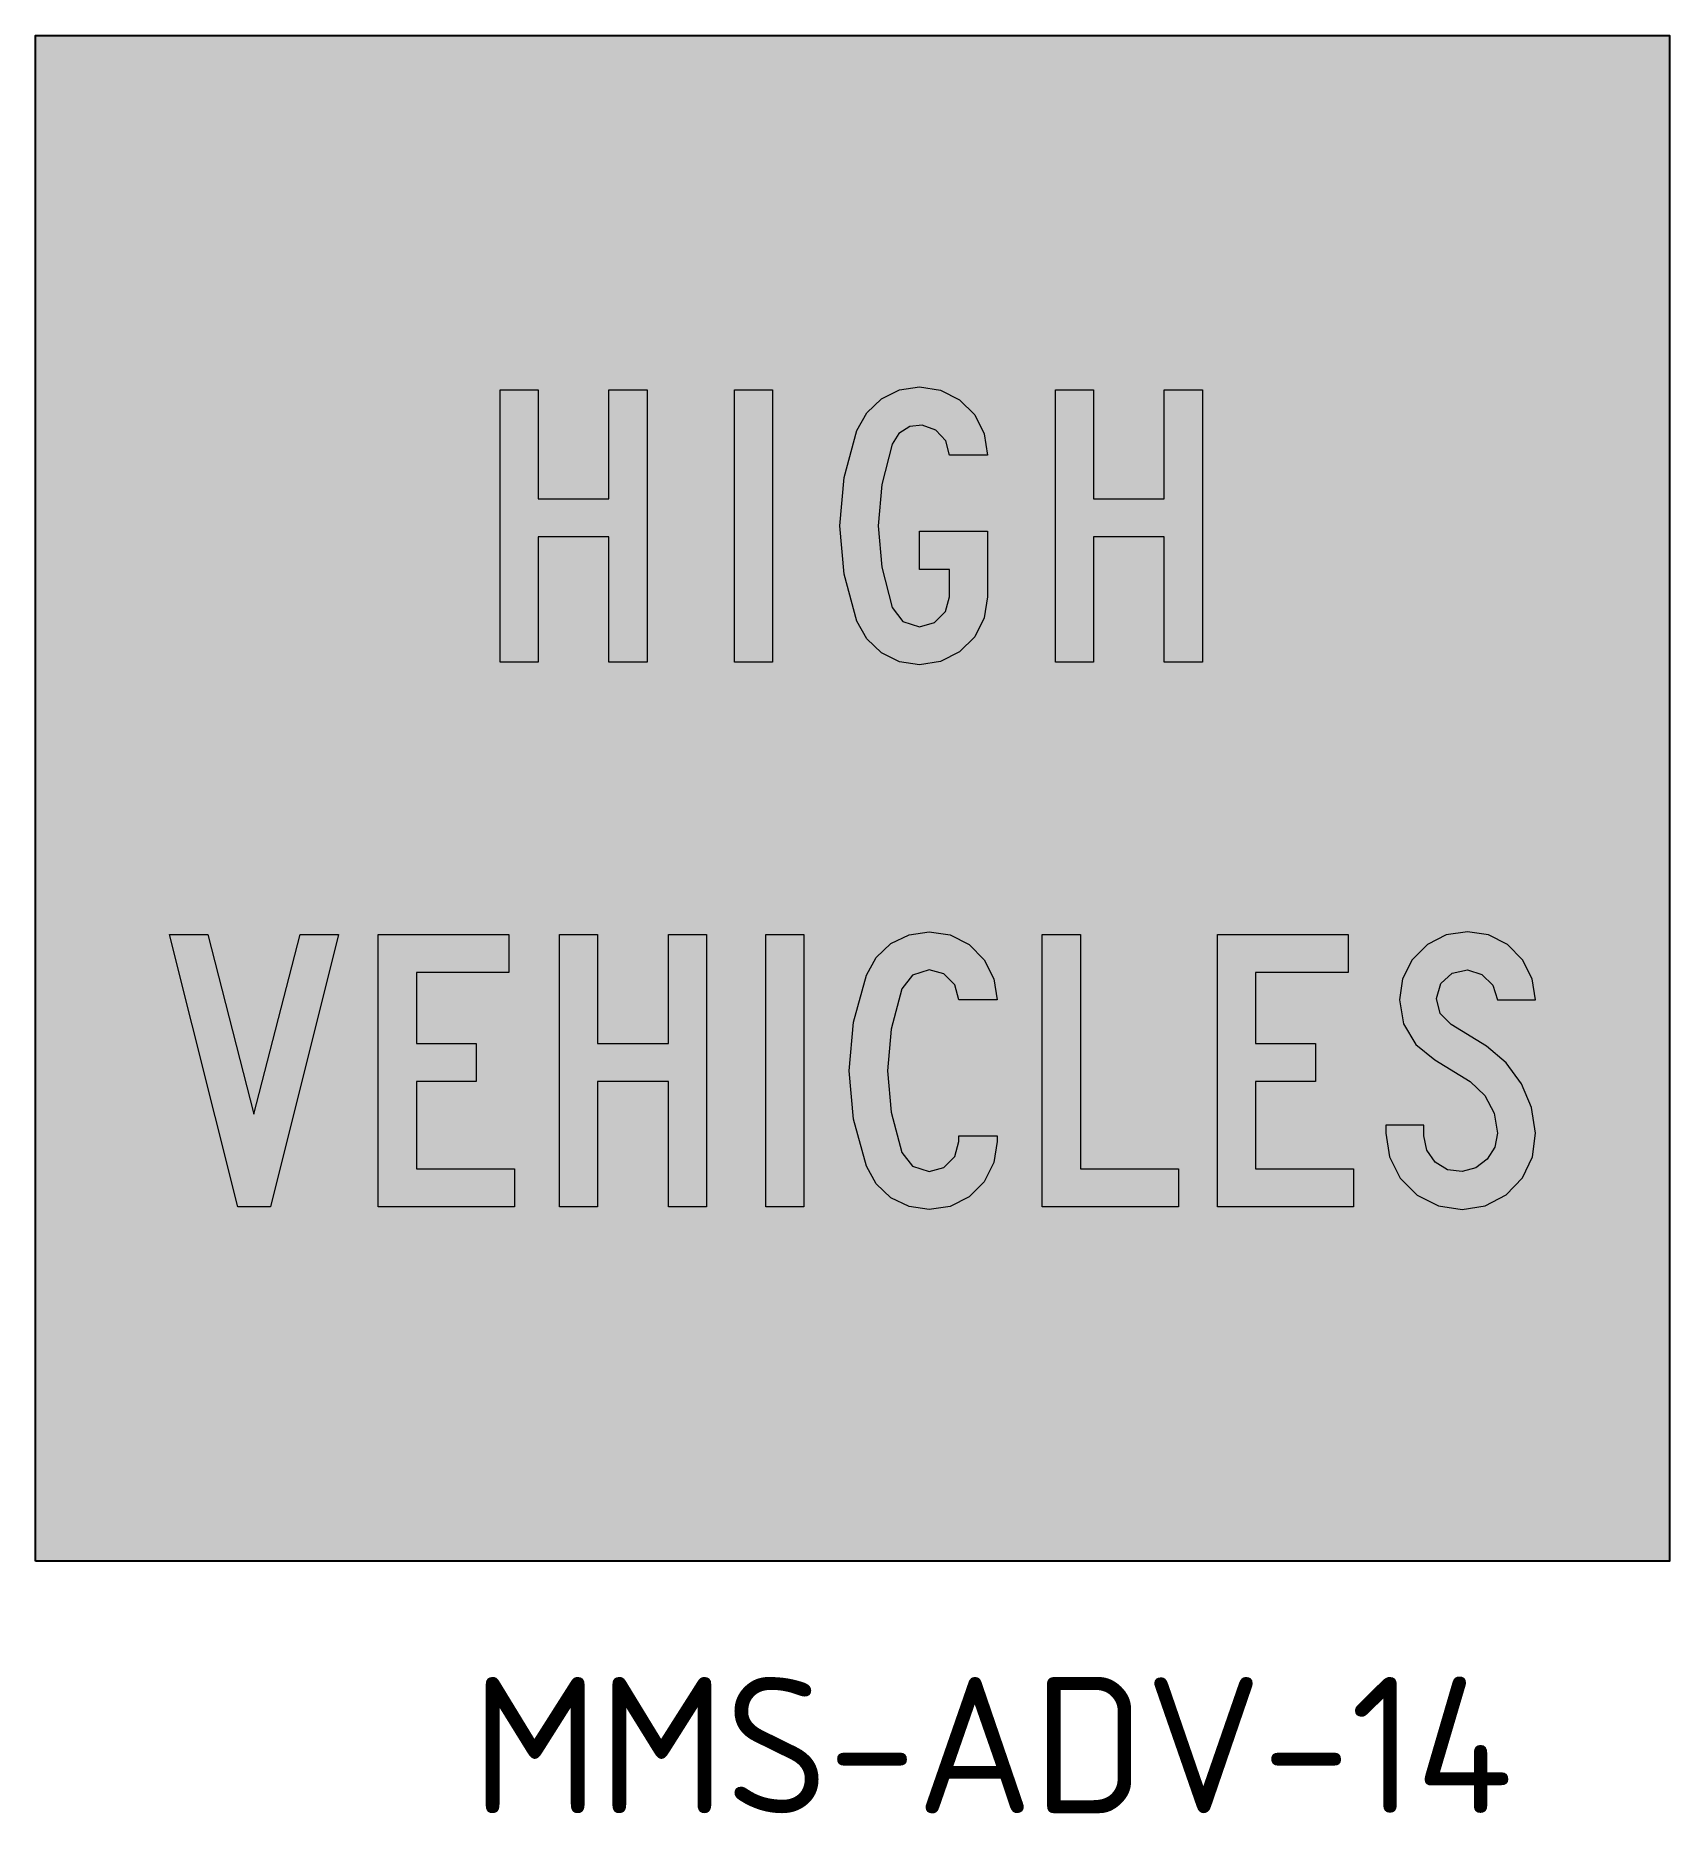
# Model space of a CAD drawing. Extents: x 158.5 to 218.5, y 178.8 to 244.1.
import ezdxf

# ---------------------------------------------------------------- set-up
doc = ezdxf.new("R2010")
doc.units = 0
doc.layers.add('L25', color=1, linetype='CONTINUOUS')
doc.layers.add('yellow', color=50, linetype='CONTINUOUS')
doc.styles.add('ISO', font='iso3098b.shx')

msp = doc.modelspace()

# ---------------------------------------------------------------- hatches: boundary and pattern name
at = {"layer": 'L25'}
h = msp.add_hatch(color=256, dxfattribs=at)
h.paths.add_polyline_path([(195.926, 221.084), (195.926, 231.081), (197.324, 231.081), (197.324, 227.082), (199.922, 227.082), (199.922, 231.081), (201.324, 231.081), (201.324, 221.084), (199.922, 221.084), (199.922, 225.684), (197.324, 225.684), (197.324, 221.084)])
h.paths.add_polyline_path([(184.142, 221.084), (184.142, 231.081), (185.544, 231.081), (185.544, 221.084)])
h.paths.add_polyline_path([(175.534, 221.084), (175.534, 231.081), (176.932, 231.081), (176.932, 227.082), (179.53, 227.082), (179.53, 231.081), (180.931, 231.081), (180.931, 221.084), (179.53, 221.084), (179.53, 225.684), (176.932, 225.684), (176.932, 221.084)])
h.paths.add_polyline_path([(192.036, 223.482), (192.036, 224.483), (190.937, 224.483), (190.937, 225.884), (193.434, 225.884), (193.434, 223.482), (193.316, 222.709), (192.963, 222.01), (192.409, 221.457), (191.71, 221.103), (190.937, 220.986), (190.203, 221.095), (189.536, 221.421), (188.998, 221.932), (188.637, 222.583), (188.166, 224.306), (188.005, 226.085), (188.166, 227.863), (188.637, 229.582), (188.998, 230.234), (189.536, 230.744), (190.203, 231.074), (190.937, 231.184), (191.71, 231.062), (192.409, 230.709), (192.963, 230.155), (193.316, 229.456), (193.434, 228.683), (192.036, 228.683), (191.903, 229.205), (191.542, 229.602), (191.035, 229.782), (190.576, 229.727), (190.183, 229.476), (189.936, 229.083), (189.548, 227.608), (189.418, 226.085), (189.548, 224.562), (189.936, 223.082), (190.325, 222.571), (190.937, 222.383), (191.483, 222.532), (191.887, 222.936)])
h = msp.add_hatch(color=256, dxfattribs=at)
h.paths.add_polyline_path([(185.292, 201.084), (185.292, 211.086), (186.69, 211.086), (186.69, 201.084)])
h.paths.add_polyline_path([(177.721, 201.084), (177.721, 211.086), (179.118, 211.086), (179.118, 207.086), (181.717, 207.086), (181.717, 211.086), (183.118, 211.086), (183.118, 201.084), (181.717, 201.084), (181.717, 205.685), (179.118, 205.685), (179.118, 201.084)])
h.paths.add_polyline_path([(171.063, 201.084), (171.063, 211.086), (175.86, 211.086), (175.86, 209.685), (172.461, 209.685), (172.461, 207.086), (174.659, 207.086), (174.659, 205.685), (172.461, 205.685), (172.461, 202.485), (176.06, 202.485), (176.06, 201.084)])
h.paths.add_polyline_path([(165.901, 201.084), (163.401, 211.086), (164.802, 211.086), (166.498, 204.483), (168.198, 211.086), (169.599, 211.086), (167.099, 201.084)])
h.paths.add_polyline_path([(201.881, 201.084), (201.881, 211.086), (206.678, 211.086), (206.678, 209.685), (203.278, 209.685), (203.278, 207.086), (205.477, 207.086), (205.477, 205.685), (203.278, 205.685), (203.278, 202.485), (206.878, 202.485), (206.878, 201.084)])
h.paths.add_polyline_path([(195.447, 201.084), (195.447, 211.086), (196.845, 211.086), (196.845, 202.485), (200.444, 202.485), (200.444, 201.084)])
h.paths.add_polyline_path([(193.783, 208.684), (192.386, 208.684), (192.24, 209.237), (191.836, 209.637), (191.286, 209.783), (190.678, 209.59), (190.285, 209.084), (189.897, 207.608), (189.767, 206.085), (189.897, 204.562), (190.285, 203.086), (190.678, 202.576), (191.286, 202.383), (191.836, 202.529), (192.24, 202.933), (192.386, 203.486), (192.386, 203.687), (193.783, 203.687), (193.783, 203.486), (193.665, 202.709), (193.312, 202.01), (192.758, 201.457), (192.06, 201.104), (191.286, 200.986), (190.552, 201.096), (189.885, 201.422), (189.347, 201.936), (188.986, 202.584), (188.515, 204.307), (188.354, 206.085), (188.515, 207.863), (188.986, 209.586), (189.347, 210.234), (189.885, 210.748), (190.552, 211.074), (191.286, 211.184), (192.06, 211.066), (192.758, 210.713), (193.312, 210.156), (193.665, 209.457)])
h.paths.add_polyline_path([(211.054, 209.783), (211.592, 209.618), (211.989, 209.221), (212.157, 208.684), (213.555, 208.684), (213.437, 209.457), (213.08, 210.156), (212.526, 210.713), (211.832, 211.066), (211.054, 211.184), (210.281, 211.066), (209.586, 210.713), (209.033, 210.156), (208.676, 209.457), (208.558, 208.684), (208.711, 207.808), (209.166, 207.043), (209.857, 206.485), (211.156, 205.685), (211.694, 205.174), (212.04, 204.519), (212.157, 203.785), (212.059, 203.271), (211.781, 202.831), (211.361, 202.521), (210.858, 202.383), (210.328, 202.45), (209.869, 202.725), (209.563, 203.161), (209.457, 203.687), (209.457, 204.083), (208.059, 204.083), (208.059, 203.785), (208.193, 202.917), (208.589, 202.136), (209.21, 201.516), (209.991, 201.119), (210.858, 200.986), (211.71, 201.123), (212.475, 201.524), (213.076, 202.148), (213.449, 202.925), (213.555, 203.785), (213.41, 204.727), (213.045, 205.606), (212.483, 206.372), (211.757, 206.984), (210.458, 207.785), (210.053, 208.189), (209.916, 208.739), (210.081, 209.284), (210.501, 209.669)])
at = {"layer": 'yellow'}
h = msp.add_hatch(color=256, dxfattribs=at)
h.paths.add_polyline_path([(218.476, 244.082), (158.476, 244.082), (158.476, 188.082), (218.476, 188.082)])
h.paths.add_polyline_path([(190.203, 221.095), (189.536, 221.421), (188.998, 221.932), (188.637, 222.583), (188.166, 224.306), (188.005, 226.085), (188.166, 227.863), (188.637, 229.582), (188.998, 230.234), (189.536, 230.744), (190.203, 231.074), (190.937, 231.184), (191.71, 231.062), (192.409, 230.709), (192.963, 230.155), (193.316, 229.456), (193.434, 228.683), (192.036, 228.683), (191.903, 229.205), (191.542, 229.602), (191.035, 229.782), (190.576, 229.727), (190.183, 229.476), (189.936, 229.083), (189.548, 227.608), (189.418, 226.085), (189.548, 224.562), (189.936, 223.082), (190.325, 222.571), (190.937, 222.383), (191.483, 222.532), (191.887, 222.936), (192.036, 223.482), (192.036, 224.483), (190.937, 224.483), (190.937, 225.884), (193.434, 225.884), (193.434, 223.482), (193.316, 222.709), (192.963, 222.01), (192.409, 221.457), (191.71, 221.103), (190.937, 220.986)], flags=16)
h.paths.add_polyline_path([(185.544, 221.084), (184.142, 221.084), (184.142, 231.081), (185.544, 231.081)], flags=16)
h.paths.add_polyline_path([(186.69, 211.086), (186.69, 201.084), (185.292, 201.084), (185.292, 211.086)], flags=16)
h.paths.add_polyline_path([(190.552, 211.074), (191.286, 211.184), (192.06, 211.066), (192.758, 210.713), (193.312, 210.156), (193.665, 209.457), (193.783, 208.684), (192.386, 208.684), (192.24, 209.237), (191.836, 209.637), (191.286, 209.783), (190.678, 209.59), (190.285, 209.084), (189.897, 207.608), (189.767, 206.085), (189.897, 204.562), (190.285, 203.086), (190.678, 202.576), (191.286, 202.383), (191.836, 202.529), (192.24, 202.933), (192.386, 203.486), (192.386, 203.687), (193.783, 203.687), (193.783, 203.486), (193.665, 202.709), (193.312, 202.01), (192.758, 201.457), (192.06, 201.104), (191.286, 200.986), (190.552, 201.096), (189.885, 201.422), (189.347, 201.936), (188.986, 202.584), (188.515, 204.307), (188.354, 206.085), (188.515, 207.863), (188.986, 209.586), (189.347, 210.234), (189.885, 210.748)], flags=16)
h.paths.add_polyline_path([(183.118, 211.086), (183.118, 201.084), (181.717, 201.084), (181.717, 205.685), (179.118, 205.685), (179.118, 201.084), (177.721, 201.084), (177.721, 211.086), (179.118, 211.086), (179.118, 207.086), (181.717, 207.086), (181.717, 211.086)], flags=16)
h.paths.add_polyline_path([(180.931, 221.084), (179.53, 221.084), (179.53, 225.684), (176.932, 225.684), (176.932, 221.084), (175.534, 221.084), (175.534, 231.081), (176.932, 231.081), (176.932, 227.082), (179.53, 227.082), (179.53, 231.081), (180.931, 231.081)], flags=16)
h.paths.add_polyline_path([(195.926, 221.084), (195.926, 231.081), (197.324, 231.081), (197.324, 227.082), (199.922, 227.082), (199.922, 231.081), (201.324, 231.081), (201.324, 221.084), (199.922, 221.084), (199.922, 225.684), (197.324, 225.684), (197.324, 221.084)], flags=16)
h.paths.add_polyline_path([(195.447, 211.086), (196.845, 211.086), (196.845, 202.485), (200.444, 202.485), (200.444, 201.084), (195.447, 201.084)], flags=16)
h.paths.add_polyline_path([(175.86, 211.086), (175.86, 209.685), (172.461, 209.685), (172.461, 207.086), (174.659, 207.086), (174.659, 205.685), (172.461, 205.685), (172.461, 202.485), (176.06, 202.485), (176.06, 201.084), (171.063, 201.084), (171.063, 211.086)], flags=16)
h.paths.add_polyline_path([(201.881, 211.086), (206.678, 211.086), (206.678, 209.685), (203.278, 209.685), (203.278, 207.086), (205.477, 207.086), (205.477, 205.685), (203.278, 205.685), (203.278, 202.485), (206.878, 202.485), (206.878, 201.084), (201.881, 201.084)], flags=16)
h.paths.add_polyline_path([(169.599, 211.086), (167.099, 201.084), (165.901, 201.084), (163.401, 211.086), (164.802, 211.086), (166.498, 204.483), (168.198, 211.086)], flags=16)
h.paths.add_polyline_path([(208.676, 209.457), (209.033, 210.156), (209.586, 210.713), (210.281, 211.066), (211.054, 211.184), (211.832, 211.066), (212.526, 210.713), (213.08, 210.156), (213.437, 209.457), (213.555, 208.684), (212.157, 208.684), (211.989, 209.221), (211.592, 209.618), (211.054, 209.783), (210.501, 209.669), (210.081, 209.284), (209.916, 208.739), (210.053, 208.189), (210.458, 207.785), (211.757, 206.984), (212.483, 206.372), (213.045, 205.606), (213.41, 204.727), (213.555, 203.785), (213.449, 202.925), (213.076, 202.148), (212.475, 201.524), (211.71, 201.123), (210.858, 200.986), (209.991, 201.119), (209.21, 201.516), (208.589, 202.136), (208.193, 202.917), (208.059, 203.785), (208.059, 204.083), (209.457, 204.083), (209.457, 203.687), (209.563, 203.161), (209.869, 202.725), (210.328, 202.45), (210.858, 202.383), (211.361, 202.521), (211.781, 202.831), (212.059, 203.271), (212.157, 203.785), (212.04, 204.519), (211.694, 205.174), (211.156, 205.685), (209.857, 206.485), (209.166, 207.043), (208.711, 207.808), (208.558, 208.684)], flags=16)

# ---------------------------------------------------------------- linework, layer by layer
at = {"layer": 'L25'}
msp.add_lwpolyline([(158.476, 188.082), (158.476, 244.082), (218.476, 244.082), (218.476, 188.082)], close=True, dxfattribs=at)
at = {"layer": 'L25', "lineweight": 0}
for points in [[(175.534, 221.084), (175.534, 231.081), (176.932, 231.081), (176.932, 227.082), (179.53, 227.082), (179.53, 231.081), (180.931, 231.081), (180.931, 221.084), (179.53, 221.084), (179.53, 225.684), (176.932, 225.684), (176.932, 221.084), (175.534, 221.084)], [(184.142, 221.084), (184.142, 231.081), (185.544, 231.081), (185.544, 221.084), (184.142, 221.084)], [(192.036, 223.482), (192.036, 224.483), (190.937, 224.483), (190.937, 225.884), (193.434, 225.884), (193.434, 223.482), (193.316, 222.709), (192.963, 222.01), (192.409, 221.457), (191.71, 221.103), (190.937, 220.986), (190.203, 221.095), (189.536, 221.421), (188.998, 221.932), (188.637, 222.583), (188.166, 224.306), (188.005, 226.085), (188.166, 227.863), (188.637, 229.582), (188.998, 230.234), (189.536, 230.744), (190.203, 231.074), (190.937, 231.184), (191.71, 231.062), (192.409, 230.709), (192.963, 230.155), (193.316, 229.456), (193.434, 228.683), (192.036, 228.683), (191.903, 229.205), (191.542, 229.602), (191.035, 229.782), (190.576, 229.727), (190.183, 229.476), (189.936, 229.083), (189.548, 227.608), (189.418, 226.085), (189.548, 224.562), (189.936, 223.082), (190.325, 222.571), (190.937, 222.383), (191.483, 222.532), (191.887, 222.936)], [(195.926, 221.084), (195.926, 231.081), (197.324, 231.081), (197.324, 227.082), (199.922, 227.082), (199.922, 231.081), (201.324, 231.081), (201.324, 221.084), (199.922, 221.084), (199.922, 225.684), (197.324, 225.684), (197.324, 221.084), (195.926, 221.084)], [(165.901, 201.084), (163.401, 211.086), (164.802, 211.086), (166.498, 204.483), (168.198, 211.086), (169.599, 211.086), (167.099, 201.084), (165.901, 201.084)], [(171.063, 201.084), (171.063, 211.086), (175.86, 211.086), (175.86, 209.685), (172.461, 209.685), (172.461, 207.086), (174.659, 207.086), (174.659, 205.685), (172.461, 205.685), (172.461, 202.485), (176.06, 202.485), (176.06, 201.084), (171.063, 201.084)], [(177.721, 201.084), (177.721, 211.086), (179.118, 211.086), (179.118, 207.086), (181.717, 207.086), (181.717, 211.086), (183.118, 211.086), (183.118, 201.084), (181.717, 201.084), (181.717, 205.685), (179.118, 205.685), (179.118, 201.084), (177.721, 201.084)], [(185.292, 201.084), (185.292, 211.086), (186.69, 211.086), (186.69, 201.084), (185.292, 201.084)], [(193.783, 208.684), (192.386, 208.684), (192.24, 209.237), (191.836, 209.637), (191.286, 209.783), (190.678, 209.59), (190.285, 209.084), (189.897, 207.608), (189.767, 206.085), (189.897, 204.562), (190.285, 203.086), (190.678, 202.576), (191.286, 202.383), (191.836, 202.529), (192.24, 202.933), (192.386, 203.486), (192.386, 203.687), (193.783, 203.687), (193.783, 203.486), (193.665, 202.709), (193.312, 202.01), (192.758, 201.457), (192.06, 201.104), (191.286, 200.986), (190.552, 201.096), (189.885, 201.422), (189.347, 201.936), (188.986, 202.584), (188.515, 204.307), (188.354, 206.085), (188.515, 207.863), (188.986, 209.586), (189.347, 210.234), (189.885, 210.748), (190.552, 211.074), (191.286, 211.184), (192.06, 211.066), (192.758, 210.713), (193.312, 210.156), (193.665, 209.457)], [(195.447, 201.084), (195.447, 211.086), (196.845, 211.086), (196.845, 202.485), (200.444, 202.485), (200.444, 201.084), (195.447, 201.084)], [(201.881, 201.084), (201.881, 211.086), (206.678, 211.086), (206.678, 209.685), (203.278, 209.685), (203.278, 207.086), (205.477, 207.086), (205.477, 205.685), (203.278, 205.685), (203.278, 202.485), (206.878, 202.485), (206.878, 201.084), (201.881, 201.084)], [(211.054, 209.783), (211.592, 209.618), (211.989, 209.221), (212.157, 208.684), (213.555, 208.684), (213.437, 209.457), (213.08, 210.156), (212.526, 210.713), (211.832, 211.066), (211.054, 211.184), (210.281, 211.066), (209.586, 210.713), (209.033, 210.156), (208.676, 209.457), (208.558, 208.684), (208.711, 207.808), (209.166, 207.043), (209.857, 206.485), (211.156, 205.685), (211.694, 205.174), (212.04, 204.519), (212.157, 203.785), (212.059, 203.271), (211.781, 202.831), (211.361, 202.521), (210.858, 202.383), (210.328, 202.45), (209.869, 202.725), (209.563, 203.161), (209.457, 203.687), (209.457, 204.083), (208.059, 204.083), (208.059, 203.785), (208.193, 202.917), (208.589, 202.136), (209.21, 201.516), (209.991, 201.119), (210.858, 200.986), (211.71, 201.123), (212.475, 201.524), (213.076, 202.148), (213.449, 202.925), (213.555, 203.785), (213.41, 204.727), (213.045, 205.606), (212.483, 206.372), (211.757, 206.984), (210.458, 207.785), (210.053, 208.189), (209.916, 208.739), (210.081, 209.284), (210.501, 209.669)]]:
    msp.add_lwpolyline(points, close=True, dxfattribs=at)

# ---------------------------------------------------------------- texts
at = {"layer": 'yellow', "insert": (174.497, 183.829), "char_height": 5, "width": 39.66888, "attachment_point": 1, "style": 'ISO'}
msp.add_mtext('{\\C3;MMS-ADV-14}', dxfattribs=at)

doc.saveas('drawing.dxf')
